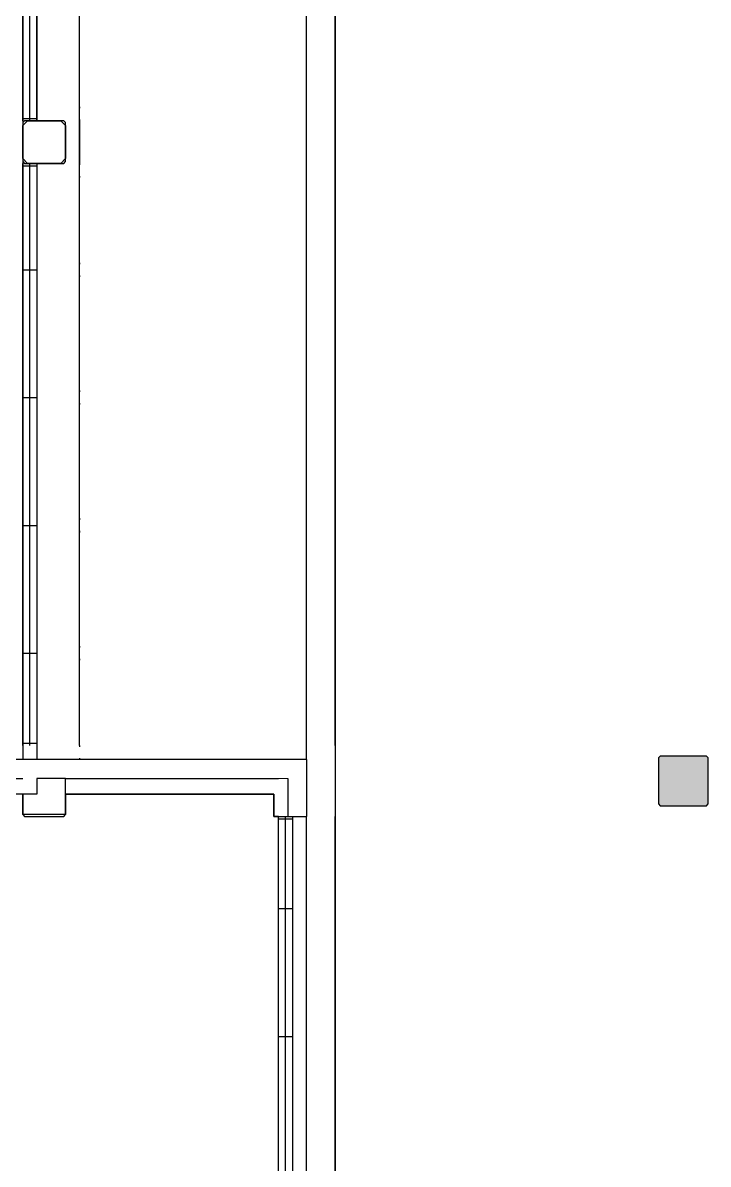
# Model space of a CAD drawing. Header units: inches. Extents: x -234 to 3525, y 0 to 2715.
# Drawn here: x 3231 to 3520.5, y 1458 to 1940.4 of the extents above; entities that cross this region are included whole.
import ezdxf

# ---------------------------------------------------------------- set-up
doc = ezdxf.new("R2010")
doc.units = ezdxf.units.IN
doc.header["$LTSCALE"] = 10
doc.header["$MEASUREMENT"] = 0
for name, color, linetype in [('A-COL', 5, 'CONTINUOUS'), ('A-FLOR', 3, 'CONTINUOUS'), ('A-GLAZ', 1, 'CONTINUOUS'), ('A-ROOF', 2, 'CONTINUOUS'), ('A-WALL', 5, 'CONTINUOUS'), ('AREA-ASSIGN', 7, 'CONTINUOUS')]:
    doc.layers.add(name, color=color, linetype=linetype)

msp = doc.modelspace()

# ---------------------------------------------------------------- hatches: boundary and pattern name
at = {"layer": 'A-COL', "lineweight": 5}
msp.add_hatch(color=256, dxfattribs=at).paths.add_polyline_path([(3519.75, 1609.5), (3520.5, 1610.25), (3520.5, 1629.75), (3519.75, 1630.5), (3500.25, 1630.5), (3499.5, 1629.75), (3499.5, 1610.25), (3500.25, 1609.5)])

# ---------------------------------------------------------------- linework, layer by layer
at = {"layer": 'A-COL'}
for p, q in [((3500.25, 1630.5), (3499.5, 1629.75)), ((3499.5, 1629.75), (3499.5, 1610.25)), ((3519.75, 1630.5), (3500.25, 1630.5)), ((3520.5, 1629.75), (3519.75, 1630.5)), ((3520.5, 1610.25), (3520.5, 1629.75)), ((3499.5, 1610.25), (3500.25, 1609.5)), ((3500.25, 1609.5), (3519.75, 1609.5)), ((3519.75, 1609.5), (3520.5, 1610.25))]:
    msp.add_line(p, q, dxfattribs=at)
at = {"layer": 'A-FLOR'}
for p, q in [((3231, 2151), (3231, 1898.25)), ((3231, 1881.75), (3231, 1629))]:
    msp.add_line(p, q, dxfattribs=at)
at = {"layer": 'A-GLAZ'}
for p, q in [((3231, 1899), (3231, 2151)), ((3234, 1899), (3234, 2151)), ((3237, 1899), (3237, 2151)), ((3231, 1900), (3237, 1900)), ((3231, 1635), (3231, 1881)), ((3231, 1880), (3237, 1880)), ((3234, 1635), (3234, 1881)), ((3237, 1629), (3237, 1881)), ((3231, 1836), (3237, 1836)), ((3231, 1782), (3237, 1782)), ((3231, 1728), (3237, 1728)), ((3231, 1674), (3237, 1674)), ((3231, 1636), (3237, 1636)), ((3339, 1095), (3339, 1605)), ((3339, 1604), (3345, 1604)), ((3342, 1095), (3342, 1605)), ((3345, 1095), (3345, 1605)), ((3339, 1566), (3345, 1566)), ((3339, 1512), (3345, 1512))]:
    msp.add_line(p, q, dxfattribs=at)
at = {"layer": 'A-ROOF'}
for p, q in [((3255, 1635), (3255, 2715)), ((3363, 1635), (3363, 2553)), ((3255, 1904.94), (3255, 1904.33)), ((3255, 1899.58), (3255, 1880.38)), ((3255, 1875.63), (3255, 1875.02)), ((3255, 1838.98), (3255, 1838.38)), ((3255, 1833.63), (3255, 1833.02)), ((3255, 1784.98), (3255, 1784.38)), ((3255, 1779.63), (3255, 1779.02)), ((3255, 1730.98), (3255, 1730.38)), ((3255, 1725.63), (3255, 1725.02)), ((3255, 1676.98), (3255, 1676.38)), ((3255, 1671.63), (3255, 1671.02)), ((3255, 1634.96), (3255, 1634.35)), ((3255, 1629.6), (3255, 1629)), ((3363, 1095), (3363, 1605))]:
    msp.add_line(p, q, dxfattribs=at)
at = {"layer": 'A-WALL'}
for p, q in [((3362.88, 2553), (3362.88, 1095)), ((3350.88, 1629), (3350.88, 2545)), ((3236.75, 2151), (3236.75, 1899)), ((3231.75, 1899), (3231, 1898.25)), ((3231, 1898.25), (3231, 1881.75)), ((3248.25, 1899), (3231.75, 1899)), ((3249, 1898.25), (3248.25, 1899)), ((3249, 1881.75), (3249, 1898.25)), ((3231, 1881.75), (3231.75, 1881)), ((3248.25, 1881), (3249, 1881.75)), ((3231.75, 1881), (3248.25, 1881)), ((3350.99, 1629), (2979, 1629)), ((3350.99, 1605), (3350.99, 1629)), ((2979, 1621), (3231, 1621)), ((3249, 1621), (3236.89, 1621)), ((3236.89, 1621), (3236.89, 1614.37)), ((3249, 1621), (3339, 1621)), ((3249, 1614.37), (3249, 1621)), ((3342.99, 1621), (3342.99, 1605)), ((3236.89, 1614.37), (3231, 1614.37)), ((3231, 1614.37), (3231, 1605.75)), ((3249, 1605.75), (3249, 1614.37)), ((3249, 1614.37), (3336.99, 1614.37)), ((3336.99, 1614.37), (3336.99, 1605)), ((3231, 1605.75), (3231.75, 1605)), ((3231.75, 1605), (3248.25, 1605)), ((3248.25, 1605), (3249, 1605.75)), ((3336.99, 1605), (3342.99, 1605)), ((3342.99, 1605), (3350.99, 1605)), ((3350.88, 1095), (3350.88, 1605))]:
    msp.add_line(p, q, dxfattribs=at)
at = {"layer": 'A-WALL', "lineweight": 9}
msp.add_line((3342.99, 1621), (3339, 1621), dxfattribs=at)
at = {"layer": 'A-WALL'}
msp.add_lwpolyline([(3249, 1897), (3249, 1883), (3247, 1881), (3233, 1881), (3231, 1883), (3231, 1897), (3233, 1899), (3247, 1899)], close=True, dxfattribs=at)
at = {"layer": 'AREA-ASSIGN'}
msp.add_lwpolyline([(3339, 1095), (3339, 1605), (3336.99, 1605), (3336.99, 1614.37), (3249, 1614.37), (3249, 1605.75), (3231, 1605.75), (3231, 1614.37), (3131.38, 1614.37), (3131.26, 1461.41), (2918.62, 1461.37), (2918.62, 1458), (2702.77, 1458), (2702.77, 1359)], dxfattribs=at)

doc.saveas('drawing.dxf')
